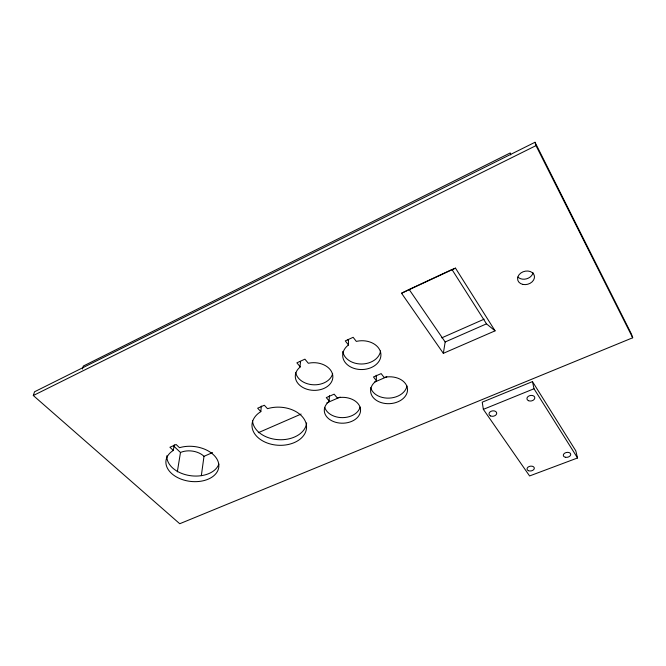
<?xml version="1.0" encoding="UTF-8"?>
<svg xmlns="http://www.w3.org/2000/svg" width="666" height="666" viewBox="0 0 666 666"><rect width="100%" height="100%" fill="white"/><g stroke="black" fill="none" stroke-linecap="round" stroke-linejoin="round"><path stroke-width="1" d="M329.42 401.307L326.282 397.602L334.141 394.164L337.254 397.893L337.829 397.769A18.132 12.937 -0.3 0 1 360.514 411.188A18.132 12.937 -0.3 0 1 335.281 422.177A18.132 12.937 -0.3 0 1 328.996 401.606L329.479 395.737M300.333 366.933L296.87 362.837L304.911 359.165L308.35 363.286L308.941 363.145A18.79 13.836 1.7 0 1 332.834 377.53A18.79 13.836 1.7 0 1 307.026 389.26A18.79 13.836 1.7 0 1 299.908 367.249L300.574 361.38L300.15 361.705M260.831 411.638L257.659 408.208L264.335 405.236L267.499 408.683L269.247 408.2A27.306 19.064 3.2 0 1 306.551 427.072A27.306 19.064 3.2 0 1 269.131 443.656A27.306 19.064 3.2 0 1 259.474 412.529L260.831 411.638L261.305 406.052M201.332 475.657L203.996 456.318L212.571 452.589M443.34 353.33L445.171 341.974L409.132 289.452L401.548 293.24L443.34 353.33L495.071 330.844L455.486 268.14L452.847 269.164M177.322 471.853L180.478 452.489L173.701 446.053M173.302 450.441L169.922 447.252L176.124 444.488L179.487 447.702L181.144 447.252A26.598 17.541 6.9 0 1 218.814 464.71A26.598 17.541 6.9 0 1 184.049 480.119A26.598 17.541 6.9 0 1 172.061 451.273L173.302 450.441L174.259 444.838M82.442 369.006L83.292 366.059L510.239 152.93L510.747 154.895M33.3 395.521L34.549 391.775L535.006 142.266L631.451 334.116L632.7 337.77L179.737 523.734L33.3 395.521L535.997 145.621L535.006 142.266M347.76 339.96L348.418 339.469L348.476 344.988L347.819 345.479A19.123 14.402 -1.5 0 0 354.029 368.39A19.123 14.402 -1.5 0 0 380.86 356.193A19.123 14.402 -1.5 0 0 357.209 341.208L356.327 341.417L353.147 337.304L345.279 340.892L348.476 344.988M376.457 380.777L375.807 381.235A18.473 13.428 -3.2 0 0 381.218 402.614A18.473 13.428 -3.2 0 0 407.417 391.217A18.473 13.428 -3.2 0 0 384.973 377.247L384.115 377.447L381.152 373.609L373.476 376.964L376.457 380.777L376.223 375.233M409.132 289.452L451.973 269.505L486.488 323.851L495.071 330.844M401.548 293.24L455.486 268.14M441.774 337.845L484.165 319.156M445.171 341.974L486.488 323.851M258.275 432.709L301.115 414.069M326.823 402.88L340.16 397.086M374.434 382.167L386.813 376.79M532.475 381.601L482.234 402.181L483.35 409.357L529.587 475.949L577.539 457.975L575.79 450.807L532.475 381.601L534.007 388.753L577.539 457.975M483.35 409.357L534.007 388.753M535.997 145.621L632.7 337.77M218.856 464.094A26.449 17.541 7 0 1 189.544 475.557A26.449 17.541 7 0 1 166.891 455.702M306.66 422.918A27.148 19.064 3.3 0 1 279.012 439.71A27.148 19.064 3.3 0 1 252.514 420.487M360.123 407.076A18.024 12.937 -0.2 0 1 342.699 417.632A18.024 12.937 -0.2 0 1 324.817 407.55M406.959 385.914A18.365 13.42 -3.2 0 1 389.31 398.11A18.365 13.42 -3.2 0 1 370.721 387.645M380.561 350.94A19.006 14.386 -1.5 0 1 361.705 364.011A19.006 14.386 -1.5 0 1 342.782 351.415M332.642 373.543A18.673 13.828 1.8 0 1 314.019 384.806A18.673 13.828 1.8 0 1 295.762 372.719M533.041 272.735A8.516 6.643 -15.6 0 1 526.639 278.804A8.516 6.643 -15.6 0 1 517.948 277.073M180.478 452.489A16.733 11.056 7 0 1 203.996 456.318M528.504 400.691A3.971 2.772 -11.1 0 0 534.781 398.176A3.971 2.772 -11.1 0 0 529.337 395.787A3.971 2.772 -11.1 0 0 528.504 400.691M490.609 415.959A3.888 2.714 -8.8 0 0 496.703 413.519A3.888 2.714 -8.8 0 0 491.25 411.205A3.888 2.714 -8.8 0 0 490.609 415.959M528.471 470.704A3.688 2.406 -9.4 0 0 534.298 468.514A3.688 2.406 -9.4 0 0 529.245 466.466A3.688 2.406 -9.4 0 0 528.471 470.704M565.534 457.292A3.755 2.456 -11.2 0 0 570.704 454.154A3.755 2.456 -11.2 0 0 564.801 453.105A3.755 2.456 -11.2 0 0 565.534 457.292M522.868 284.407A8.575 6.66 -15.4 0 0 534.407 275.999A8.575 6.66 -15.4 0 0 520.829 273.035A8.575 6.66 -15.4 0 0 522.868 284.407"/></g></svg>
